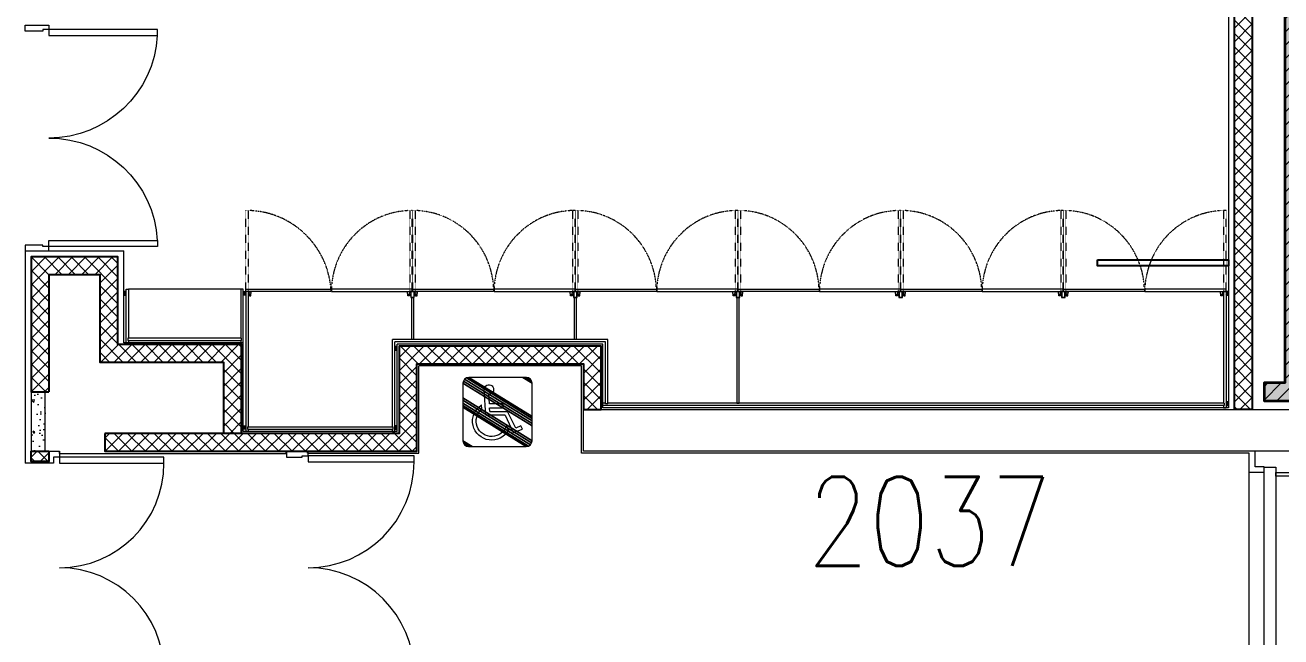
# Model space of a CAD drawing. Header units: inches. Extents: x 342932 to 557958, y 80625 to 242727.
# Drawn here: x 407462 to 418023, y 216730 to 221877 of the extents above; entities that cross this region are included whole.
import ezdxf
from ezdxf.enums import TextEntityAlignment as Align

# ---------------------------------------------------------------- set-up
doc = ezdxf.new("R2010")
doc.units = ezdxf.units.IN
doc.header["$MEASUREMENT"] = 0
doc.linetypes.add('First Floor$0$HIDDEN', pattern=[0.375, 0.25, -0.125])
for name, color, linetype, lineweight in [('0-Cubicles', 8, 'Continuous', 25), ('First Floor$0$A-G250-G-Walls-Low-Level', 251, 'Continuous', 15), ('First Floor$0$A-G250-G-Walls-Precast-Concrete', 251, 'Continuous', 35), ('First Floor$0$A-G250-M-Walls-Blockwork', 7, 'Continuous', 25), ('First Floor$0$A-G250-M-Walls-Concrete', 251, 'Continuous', 20), ('First Floor$0$A-G252-H-Internal-Walls', 251, 'Continuous', 9), ('First Floor$0$A-G262-H-Precast-Panel', 251, 'Continuous', 5), ('First Floor$0$A-G312-M-Wall-Cladding-Panel', 7, 'Continuous', 9), ('First Floor$0$A-G312-M-Wall-Finish-Plaster', 7, 'Continuous', 15), ('First Floor$0$A-G321-M-Window', 251, 'Continuous', 9), ('First Floor$0$A-G322-M-Door', 251, 'Continuous', 15), ('First Floor$0$A-G4-M-Furniture-Built-In', 251, 'Continuous', 9), ('First Floor$0$A-Z420-M-People', 251, 'Continuous', 20), ('First Floor$0$Z-Z001-S-Room-Name-Identification-250', 7, 'Continuous', 15)]:
    doc.layers.add(name, color=color, linetype=linetype, lineweight=lineweight)
doc.styles.add('First Floor$0$Tag-RomanS', font='romans.shx', dxfattribs={"width": 0.8})
pattern_1 = [(45, (361382.11, 239676.52), (-56.1266, 56.1266), []), (135, (361382.11, 239676.52), (-56.1266, -56.1266), [])]

# ---------------------------------------------------------------- blocks, each defined once
blk = doc.blocks.new('First Floor$0$Discapacitado')
for p, q in [((-3.8, -13.9), (-5.5, 8.9)), ((-0.7, -3.7), (-1.2, 5)), ((-8.2, -4.8), (-7.9, -4.6)), ((-7.6, -8.5), (-7.9, -4.6)), ((11.5, -3.7), (-0.8, -3.7)), ((-0.4, -10.5), (-0.6, -7.1)), ((-0.5, -7.1), (11.5, -7.1)), ((-0.4, -10.5), (15.1, -10.5)), ((11.5, -7.1), (11.5, -3.7)), ((22.9, -25.5), (15.5, -10.5)), ((13.4, -13.9), (-3.8, -13.9)), ((13.4, -13.9), (20.7, -29.4)), ((14.5, -23.3), (16.4, -27.4)), ((20.7, -29.4), (28.9, -26.4)), ((27.6, -23.4), (22.9, -25.5)), ((28.9, -26.4), (27.6, -23.4))]:
    blk.add_line(p, q)
at = {"extrusion": (0, 0, -1)}
for centre, major_axis, start_param, end_param in [((-1.2, 9.3), (-3.01, 3.01), 5.382734, 10.195891), ((1.3, -19.1), (-12.1, -12.1), 4.427363, 8.051366), ((1.3, -19.1), (-9.81, -9.81), 4.23541, 7.939481)]:
    blk.add_ellipse(centre, major_axis=major_axis, ratio=1, start_param=start_param, end_param=end_param, dxfattribs=at)
mesh = blk.add_polyface()
corners = [(-21.2, -41.5), (-23, -40.4), (-21, -41.5), (-23.8, -39.1), (-19.3, -41.9), (-23.8, -39.1), (-19.3, -41.9), (-24.1, -38.6), (-18.8, -41.9), (-24.5, -36.7), (-16.1, -41.9), (-24.5, -36.7), (-16.1, -41.9), (-24.5, -6.7), (32.3, -41.9), (-24.5, -6.7), (32.3, -41.9), (-24.5, -5.1), (34.2, -41.5), (-24.5, -2.9), (36, -40.4), (-24.5, -0.4), (37.1, -38.6), (-24.5, 1.7), (37.5, -36.7), (37.5, -36.7), (-24.5, 1.7), (37.5, -36.7), (37.5, -36.7), (-24.5, 14.9), (37.5, -23.5), (-24.5, 14.9), (37.5, -23.5), (-24.1, 16.8), (37.5, -21.4), (-23, 18.6), (37.5, -18.9), (-21.2, 19.7), (37.5, -16.7), (-19.3, 20.1), (37.5, -15.1), (-19.3, 20.1), (37.5, -15.1), (29.2, 20.1), (37.5, 14.9), (37.5, 14.9), (37.5, 14.9), (29.2, 20.1), (37.5, 14.9), (37.1, 16.8), (31.9, 20.1), (36.8, 17.3), (32.3, 20.1), (36.8, 17.3), (32.3, 20.1), (36, 18.6), (34.1, 19.7), (34.2, 19.7)]
mesh.append_faces([[corners[k] for k in face] for face in [(0, 0, 2, 1), (1, 2, 4, 3), (3, 4, 6, 5), (5, 6, 8, 7), (7, 8, 10, 9), (9, 10, 12, 11), (11, 12, 14, 13), (13, 14, 16, 15), (15, 16, 18, 17), (17, 18, 20, 19), (19, 20, 22, 21), (21, 22, 24, 23), (23, 25, 28, 26), (25, 24, 27, 27), (26, 28, 30, 29), (29, 30, 32, 31), (31, 32, 34, 33), (33, 34, 36, 35), (35, 36, 38, 37), (37, 38, 40, 39), (39, 40, 42, 41), (41, 42, 44, 43), (43, 45, 48, 47), (47, 46, 49, 50), (50, 49, 51, 52), (52, 51, 53, 54), (54, 53, 55, 56), (56, 55, 57, 57)]], dxfattribs={"vtx0": -1, "vtx2": -1})
blk = doc.blocks.new('First Floor$0$d1960-180')
at = {"layer": 'First Floor$0$A-G322-M-Door', "elevation": 0}
for points in [[(-1872, 180), (-1872, 1072), (-1922, 1072), (-1922, 180)], [(-88, 180), (-88, 1072), (-38, 1072), (-38, 180)], [(-1910, 130), (-1922, 130), (-1922, 180), (-1960, 180), (-1960, 0), (-1910, 0)], [(-50, 130), (-38, 130), (-38, 180), (0, 180), (0, 0), (-50, 0)]]:
    blk.add_lwpolyline(points, close=True, dxfattribs=at)
at = {"layer": 'First Floor$0$A-G322-M-Door'}
for centre, start, end in [((-1872, 180, 0), 360, 90), ((-88, 180, 0), 90, 180)]:
    blk.add_arc(centre, 892, start, end, dxfattribs=at)
blk = doc.blocks.new('First Floor$0$d1960-050')
at = {"layer": 'First Floor$0$A-G322-M-Door', "elevation": 0}
for points in [[(-1860, 218), (-1860, 1098), (-1910, 1098), (-1910, 218)], [(-100, 218), (-100, 1098), (-50, 1098), (-50, 218)], [(-1910, 218), (-1910, 168), (-1860, 168), (-1860, 130), (-1960, 130), (-1960, 218)], [(-50, 218), (-50, 168), (-100, 168), (-100, 130), (0, 130), (0, 218)]]:
    blk.add_lwpolyline(points, close=True, dxfattribs=at)
at = {"layer": 'First Floor$0$A-G322-M-Door'}
for centre, start, end in [((-1860, 218, 0), 360, 90), ((-100, 218, 0), 90, 180)]:
    blk.add_arc(centre, 880, start, end, dxfattribs=at)
blk = doc.blocks.new('First Floor$0$d1900-200')
at = {"layer": 'First Floor$0$A-G322-M-Door'}
for points in [[(88, 200), (88, 1112), (38, 1112), (38, 200)], [(1812, 200), (1812, 1112), (1862, 1112), (1862, 200)]]:
    blk.add_lwpolyline(points, close=True, dxfattribs=at)
for points in [[(50, 150), (50, 0), (0, 0), (0, 200), (38, 200), (38, 150), (50, 150)], [(1850, 150), (1850, 0), (1900, 0), (1900, 200), (1862, 200), (1862, 150), (1850, 150)]]:
    blk.add_lwpolyline(points, dxfattribs=at)
for centre, start, end in [((38, 201), 359.9379, 86.8277), ((1862, 201), 93.1723, 180.0621)]:
    blk.add_arc(centre, 912, start, end, dxfattribs=at)
blk = doc.blocks.new('First Floor$0$A$C647553F4')
for p, q in [((2, 0), (0, 0)), ((2, -21), (2, 0)), ((2, -21), (0, -21)), ((17, -8), (2, -8)), ((17, -13), (2, -13)), ((5, -36), (30, -36)), ((5, -39), (5, -36)), ((10, -13), (8, -36)), ((11, -3), (11, -8)), ((11, -3), (24, -3)), ((13, -5), (21, -5)), ((13, -8), (13, -5)), ((13, -15), (13, -13)), ((21, -15), (13, -15)), ((21, -5), (21, -15)), ((24, -3), (27, -36)), ((30, -39), (30, -36))]:
    blk.add_line(p, q)
at = {"elevation": 0}
blk.add_lwpolyline([(5, -36), (30, -36), (30, -39), (5, -39)], close=True, dxfattribs=at)
blk.add_circle((17, -10), 2.46)
blk = doc.blocks.new('First Floor$0$A$C05DB4EB2')
h = blk.add_hatch(color=256)
h.paths.add_polyline_path([(-13, -48), (13, -48), (13, -2), (-13, -2)], flags=16)
h.paths.add_polyline_path([(-15, -50), (15, -50), (15, 0), (-15, 0)])
for points in [[(-15, -50), (15, -50), (15, 0), (-15, 0)], [(-13, -48), (13, -48), (13, -2), (-13, -2)]]:
    blk.add_lwpolyline(points, close=True)
blk = doc.blocks.new('First Floor$0$tag-roomname')
at = {"lineweight": 18, "ltscale": 0.01, "style": 'First Floor$0$Tag-RomanS', "width": 0.8}
blk.add_attdef('ROOM_NO_2', text='', height=3, dxfattribs=at).set_placement((0, 1.612), align=Align.MIDDLE_CENTER)
at = {"linetype": 'ByBlock', "lineweight": 15, "ltscale": 0.01, "style": 'First Floor$0$Tag-RomanS', "width": 0.8, "flags": 1}
for tag, p in [('ROOM_NAME_1', (0, -2.288)), ('ROOM_NAME_2', (0, -5.744))]:
    blk.add_attdef(tag, text='', height=2.5, dxfattribs=at).set_placement(p, align=Align.MIDDLE_CENTER)

msp = doc.modelspace()

# ---------------------------------------------------------------- hatches: boundary and pattern name
at = {"layer": 'First Floor$0$A-G252-H-Internal-Walls'}
h = msp.add_hatch(dxfattribs=at)
h.set_pattern_fill('ANSI37', color=256, scale=25, style=0)
h.set_pattern_definition([(45, (361372.11, 239676.52), (-56.1266, 56.1266), []), (135, (361372.11, 239676.52), (-56.1266, -56.1266), [])])
h.paths.add_polyline_path([(417632.1, 224876.5), (417782.1, 224876.5), (417782.1, 218641.5), (417632.1, 218641.5)])
h = msp.add_hatch(dxfattribs=at)
h.set_pattern_fill('ANSI37', color=256, scale=25, style=0)
h.set_pattern_definition(pattern_1)
h.paths.add_polyline_path([(408242.1, 219926.6), (407512.1, 219926.6), (407512.1, 218791.6), (407662.1, 218791.6), (407662.1, 219776.6), (408092.1, 219776.6), (408092.1, 219039.1), (409132.1, 219039.1), (409132.1, 218441.5), (409282.1, 218441.5), (409282.1, 219189.1), (408242.1, 219189.1)])
h = msp.add_hatch(dxfattribs=at)
h.set_pattern_fill('ANSI37', color=256, scale=25, style=0)
h.set_pattern_definition(pattern_1)
h.paths.add_polyline_path([(410607.1, 219176.5), (410607.1, 218441.5), (408132.1, 218441.5), (408132.1, 218291.5), (410757.1, 218291.5), (410757.1, 219026.5), (412157.1, 219026.5), (412157.1, 218641.5), (412307.1, 218641.5), (412307.1, 219176.5)])
h = msp.add_hatch(dxfattribs=at)
h.set_pattern_fill('AR-CONC', color=256, angle=90, style=0)
h.set_pattern_definition([(140, (361382.11, 239679.52), (15.9391, 182.18467), [19.05, -209.55]), (85, (361382.11, 239679.52), (-191.05664, -35.2428), [15.24, -167.64]), (190.451, (361383.44, 239694.7), (-175.1167, 146.9425), [16.19, -178.09]), (136.1842, (361331.31, 239679.52), (42.0423, 271.079), [28.575, -314.325]), (186.6356, (361334.82, 239702.1), (-247.4256, 237.4042), [24.285, -267.135]), (81.184, (361331.3, 239679.52), (-247.4251, 237.4046), [22.86, -251.46]), (111, (361344.01, 239704.92), (102.2655, 151.6149), [19.05, -209.55]), (56, (361344.01, 239704.92), (-184.188, 61.802), [15.24, -167.64]), (161.4514, (361352.54, 239717.56), (-81.92286, 213.4165), [16.19, -178.09]), (127.5, (361382.114, 239679.52), (-84.55504, 3.0886), [0, -165.608, 0, -170.18, 0, -168.275]), (97.5, (361382.11, 239679.52), (-100.18057, 66.81966), [0, -97.028, 0, -161.798, 0, -64.135]), (57.5, (361382.114, 239622.88), (5.72874, 135.590595), [0, -63.5, 0, -198.12, 0, -262.89]), (47.5, (361382.11, 239597.48), (-25.4265, 148.12918), [0, -82.55, 0, -131.572, 0, -186.69])])
h.paths.add_polyline_path([(407512.1, 218294.5), (407632.1, 218294.5), (407632.1, 218794.5), (407512.1, 218794.5)])
h = msp.add_hatch(dxfattribs=at)
h.set_pattern_fill('ANSI37', color=256, scale=25, style=0)
h.set_pattern_definition([(45, (361262.11, 239679.52), (-56.1266, 56.1266), []), (135, (361262.11, 239679.52), (-56.1266, -56.1266), [])])
h.paths.add_polyline_path([(407662.1, 218206.5), (407662.1, 218291.5), (407512.1, 218291.5), (407512.1, 218206.5)])
at = {"layer": 'First Floor$0$A-G262-H-Precast-Panel'}
h = msp.add_hatch(dxfattribs=at)
h.set_pattern_fill('AR-CONC', color=256, style=0)
h.set_pattern_definition([(50, (361382.11, 239676.52), (182.18467, -15.9391), [19.05, -209.55]), (355, (361382.11, 239676.52), (-35.2428, 191.05664), [15.24, -167.64]), (100.451, (361397.3, 239675.2), (146.9425, 175.1167), [16.19, -178.09]), (46.1842, (361382.11, 239727.32), (271.079, -42.0423), [28.575, -314.325]), (96.6356, (361404.7, 239723.82), (237.4042, 247.4256), [24.285, -267.135]), (351.184, (361382.1, 239727.32), (237.4046, 247.4251), [22.86, -251.46]), (21, (361407.51, 239714.62), (151.61488, -102.2655), [19.05, -209.55]), (326, (361407.51, 239714.62), (61.802, 184.18797), [15.24, -167.64]), (71.4514, (361420.15, 239706.1), (213.4165, 81.92286), [16.19, -178.09]), (37.5, (361382.114, 239676.52), (3.0886, 84.55504), [0, -165.608, 0, -170.18, 0, -168.275]), (7.5, (361382.11, 239676.52), (66.81966, 100.18057), [0, -97.028, 0, -161.798, 0, -64.135]), (327.5, (361325.47, 239676.52), (135.590595, -5.728744), [0, -63.5, 0, -198.12, 0, -262.89]), (317.5, (361300.07, 239676.52), (148.12918, 25.4265), [0, -82.55, 0, -131.572, 0, -186.69])])
h.paths.add_polyline_path([(418207.1, 218716.5), (418207.1, 232501.5), (417557.1, 232501.5), (417557.1, 232351.5), (418057.1, 232351.5), (418057.1, 218866.5), (417882.1, 218866.5), (417882.1, 218716.5)])
h = msp.add_hatch(dxfattribs=at)
h.set_pattern_fill('ANSI31', color=256, scale=25, style=0)
h.set_pattern_definition([(45, (361382.11, 239676.52), (-56.1266, 56.1266), [])])
h.paths.add_polyline_path([(418207.1, 218716.5), (418207.1, 232501.5), (417557.1, 232501.5), (417557.1, 232351.5), (418057.1, 232351.5), (418057.1, 218866.5), (417882.1, 218866.5), (417882.1, 218716.5)])

# ---------------------------------------------------------------- linework, layer by layer
at = {"layer": '0-Cubicles', "color": 251, "elevation": 0}
msp.add_lwpolyline([(416482.1, 219901.5), (417582.1, 219901.5), (417582.1, 219851.5), (416482.1, 219851.5)], close=True, dxfattribs=at)
at = {"layer": 'First Floor$0$A-G250-G-Walls-Low-Level'}
msp.add_line((417757.1, 216201.5), (417757.1, 218111.5), dxfattribs=at)
at = {"layer": 'First Floor$0$A-G250-G-Walls-Precast-Concrete'}
msp.add_lwpolyline([(417557.1, 232351.5), (418057.1, 232351.5), (418057.1, 218866.5), (417882.1, 218866.5), (417882.1, 218716.5), (418207.1, 218716.5), (418207.1, 232501.5), (417557.1, 232501.5)], close=True, dxfattribs=at)
at = {"layer": 'First Floor$0$A-G250-M-Walls-Blockwork', "elevation": 0}
for points in [[(417632.1, 224876.5), (417782.1, 224876.5), (417782.1, 218641.5), (417632.1, 218641.5)], [(407662.1, 218291.5), (407662.1, 218206.5), (407512.1, 218206.5), (407512.1, 218291.5)]]:
    msp.add_lwpolyline(points, close=True, dxfattribs=at)
for points in [[(409282.1, 218441.6), (409282.1, 219189.1), (408242.1, 219189.1), (408242.1, 219926.6), (407512.1, 219926.6), (407512.1, 218791.6), (407662.1, 218791.6)], [(409132.1, 218441.6), (409132.1, 219039.1), (408092.1, 219039.1), (408092.1, 219776.6), (407662.1, 219776.6), (407662.1, 218791.6)], [(408132.1, 218441.5), (408132.1, 218291.5), (410757.1, 218291.5), (410757.1, 219026.5), (412157.1, 219026.5), (412157.1, 218641.5), (412307.1, 218641.5), (412307.1, 219176.5), (410607.1, 219176.5), (410607.1, 218441.5), (408132.1, 218441.5)]]:
    msp.add_lwpolyline(points, dxfattribs=at)
at = {"layer": 'First Floor$0$A-G250-M-Walls-Concrete', "elevation": 0}
msp.add_lwpolyline([(407632.1, 218791.5), (407512.1, 218791.5), (407512.1, 218291.5), (407632.1, 218291.5)], close=True, dxfattribs=at)
at = {"layer": 'First Floor$0$A-G250-M-Walls-Concrete'}
msp.add_lwpolyline([(412157.1, 218641.5), (418122.1, 218641.5), (418122.1, 218291.5), (412157.1, 218291.5)], close=True, dxfattribs=at)
at = {"layer": 'First Floor$0$A-G312-M-Wall-Cladding-Panel'}
msp.add_lwpolyline([(418332.1, 232626.5), (418332.1, 218081.5), (417982.1, 218081.5), (417982.1, 218111.5), (418302.1, 218111.5), (418302.1, 232596.5), (417462.1, 232596.5), (417462.1, 232276.5), (417432.1, 232276.5), (417432.1, 232626.5), (418332.1, 232626.5), (418332.1, 232626.5)], dxfattribs=at)
at = {"layer": 'First Floor$0$A-G312-M-Wall-Finish-Plaster'}
for p, q in [((407462.1, 219976.5), (408292.1, 219976.5, 0)), ((407462.1, 219976.5), (407462.1, 218191.5, 0)), ((408292.1, 219204, 0), (408292.1, 219976.5, 0)), ((407462.1, 219857.5), (407462.1, 219857.5)), ((409297.1, 219204, 0), (408292.1, 219204, 0)), ((408292.1, 219204, 0), (408680.1, 219204, 0)), ((409297.1, 218456.5, 0), (409297.1, 219204, 0)), ((412322.1, 219191.5, 0), (410592.1, 219191.5, 0)), ((410592.1, 218456.5, 0), (410592.1, 219191.5, 0)), ((412322.1, 218656.5), (412322.1, 219191.5, 0)), ((412142.1, 219011.5, 0), (410772.1, 219011.5, 0)), ((410772.1, 218276.5, 0), (410772.1, 219011.5, 0)), ((412142.1, 218276.5, 0), (412142.1, 219011.5, 0)), ((417582.1, 218656.5), (412322.1, 218656.5)), ((410592.1, 218456.5, 0), (409297.1, 218456.5, 0)), ((407662.1, 218206.5, 0), (407662.1, 218191.5, 0)), ((407750.1, 218273.5, 0), (409657.8, 218273.5, 0)), ((409657.8, 218273.5), (409657.8, 218291.5)), ((409837.8, 218276.5), (409837.8, 218291.5)), ((409837.8, 218276.5, 0), (410772.1, 218276.5, 0)), ((417757.1, 218276.5, 0), (412142.1, 218276.5)), ((417757.1, 218111.5), (417757.1, 218276.5, 0)), ((417807.1, 218161.5), (417807.1, 218291.5, 0)), ((407662.1, 218191.5, 0), (407462.1, 218191.5, 0)), ((417882.1, 218111.5), (417757.1, 218111.5)), ((417882.1, 218161.5), (417807.1, 218161.5)), ((417882.1, 218156.5), (417882.1, 218161.5))]:
    msp.add_line(p, q, dxfattribs=at)
at = {"layer": 'First Floor$0$A-G312-M-Wall-Finish-Plaster', "elevation": 0}
for points in [[(417457.1, 232176.5), (417457.1, 231876.5), (417582.1, 231876.5), (417582.1, 218656.5)], [(407750.1, 218273.5), (407750.1, 218291.5)]]:
    msp.add_lwpolyline(points, dxfattribs=at)
at = {"layer": 'First Floor$0$A-G321-M-Window'}
msp.add_lwpolyline([(417882.1, 218156.5), (417982.1, 218156.5), (417982.1, 216154), (417882.1, 216154)], close=True, dxfattribs=at)
at = {"layer": 'First Floor$0$A-G4-M-Furniture-Built-In'}
for p, q in [((408292.1, 219604.5, 0), (408312.1, 219634.5, 0)), ((408312.1, 219604.5, 0), (408292.1, 219634.5, 0)), ((409277.1, 219656.5, 0), (408332.1, 219656.5, 0)), ((409317.1, 219604.5, 0), (409297.1, 219634.5, 0)), ((409297.1, 219604.5, 0), (409317.1, 219634.5, 0)), ((409317.1, 219634.5, 0), (409317.1, 218456.5)), ((409337.1, 219634.5, 0), (409317.1, 219634.5, 0)), ((409337.1, 219634.5, 0), (409337.1, 218496.5)), ((417542.1, 219634.5, 0), (417542.1, 218696.5)), ((417562.1, 219634.5, 0), (417542.1, 219634.5)), ((417562.1, 219634.5, 0), (417562.1, 218656.5)), ((417562.1, 219604.5, 0), (417582.1, 219634.5, 0)), ((417582.1, 219604.5, 0), (417562.1, 219634.5, 0)), ((412362.1, 219231.5, 0), (410552.1, 219231.5, 0)), ((410552.1, 218496.5), (410552.1, 219231.5, 0)), ((412342.1, 219211.5, 0), (410572.1, 219211.5, 0)), ((410572.1, 218456.5), (410572.1, 219211.5, 0)), ((410572.1, 219141.5, 0), (410592.1, 219171.5, 0)), ((410592.1, 219141.5, 0), (410572.1, 219171.5, 0)), ((412342.1, 218691.5, 0), (412342.1, 219211.5, 0)), ((412362.1, 218691.5, 0), (412362.1, 219231.5, 0)), ((412342.1, 218696.5, 0), (412322.1, 218696.5, 0)), ((412322.1, 218676.5, 0), (412322.1, 218696.5, 0)), ((417547.1, 218676.5, 0), (412322.1, 218676.5, 0)), ((412362.1, 218691.5, 0), (412342.1, 218691.5, 0)), ((417547.1, 218696.5, 0), (412362.1, 218696.5, 0)), ((417542.1, 218676.5), (417542.1, 218656.5)), ((417542.1, 218656.5), (417562.1, 218656.5)), ((417547.1, 218696.5, 0), (417547.1, 218676.5)), ((417562.1, 218676.5, 0), (417582.1, 218706.5, 0)), ((417582.1, 218676.5, 0), (417562.1, 218706.5, 0)), ((409317.1, 218476.5, 0), (409297.1, 218506.5, 0)), ((409297.1, 218476.5, 0), (409317.1, 218506.5, 0)), ((409337.1, 218456.5), (409317.1, 218456.5)), ((409332.1, 218496.5, 0), (410557.1, 218496.5, 0)), ((409332.1, 218496.5, 0), (409332.1, 218476.5)), ((409332.1, 218476.5), (410557.1, 218476.5, 0)), ((409337.1, 218476.5), (409337.1, 218456.5)), ((410552.1, 218456.5), (410552.1, 218476.5)), ((410552.1, 218456.5, 0), (410572.1, 218456.5, 0)), ((410557.1, 218476.5), (410557.1, 218496.5, 0)), ((410572.1, 218476.5, 0), (410592.1, 218506.5, 0)), ((410592.1, 218476.5, 0), (410572.1, 218506.5, 0))]:
    msp.add_line(p, q, dxfattribs=at)
at = {"layer": 'First Floor$0$A-G4-M-Furniture-Built-In', "linetype": 'First Floor$0$HIDDEN', "ltscale": 0.25, "elevation": 0}
msp.add_lwpolyline([(409339.1, 220316.7), (409339.1, 219636.5), (409319.1, 219636.5), (409319.1, 220316.7)], close=True, dxfattribs=at)
at = {"layer": 'First Floor$0$A-G4-M-Furniture-Built-In', "linetype": 'First Floor$0$HIDDEN', "ltscale": 0.25}
for points in [[(410698.4, 220316.7), (410698.4, 219636.5), (410718.4, 219636.5), (410718.4, 220316.7)], [(410742.4, 220316.7), (410742.4, 219636.5), (410722.4, 219636.5), (410722.4, 220316.7)], [(412066.8, 220316.7), (412066.8, 219636.5), (412086.8, 219636.5), (412086.8, 220316.7)], [(412110.8, 220316.7), (412110.8, 219636.5), (412090.8, 219636.5), (412090.8, 220316.7)], [(413435.1, 220316.7), (413435.1, 219636.5), (413455.1, 219636.5), (413455.1, 220316.7)], [(413479.1, 220316.7), (413479.1, 219636.5), (413459.1, 219636.5), (413459.1, 220316.7)], [(414803.4, 220316.7), (414803.4, 219636.5), (414823.4, 219636.5), (414823.4, 220316.7)], [(414847.4, 220316.7), (414847.4, 219636.5), (414827.4, 219636.5), (414827.4, 220316.7)], [(416171.8, 220316.7), (416171.8, 219636.5), (416191.8, 219636.5), (416191.8, 220316.7)], [(416215.8, 220316.7), (416215.8, 219636.5), (416195.8, 219636.5), (416195.8, 220316.7)], [(417542.1, 220316.7), (417542.1, 219636.5), (417562.1, 219636.5), (417562.1, 220316.7)]]:
    msp.add_lwpolyline(points, close=True, dxfattribs=at)
at = {"layer": 'First Floor$0$A-G4-M-Furniture-Built-In', "elevation": 0}
for points in [[(408312.1, 219634.5), (408292.1, 219634.5), (408292.1, 219604.5), (408312.1, 219604.5)], [(409297.1, 219634.5), (409317.1, 219634.5), (409317.1, 219604.5), (409297.1, 219604.5)], [(417582.1, 219634.5), (417562.1, 219634.5), (417562.1, 219604.5), (417582.1, 219604.5)], [(409282.1, 219224), (409282.1, 219244), (408327.1, 219244), (408327.1, 219224), (409282.1, 219224)], [(410592.1, 219171.5), (410572.1, 219171.5), (410572.1, 219141.5), (410592.1, 219141.5)], [(417582.1, 218706.5), (417562.1, 218706.5), (417562.1, 218676.5), (417582.1, 218676.5)], [(409297.1, 218506.5), (409317.1, 218506.5), (409317.1, 218476.5), (409297.1, 218476.5)], [(410592.1, 218506.5), (410572.1, 218506.5), (410572.1, 218476.5), (410592.1, 218476.5)]]:
    msp.add_lwpolyline(points, close=True, dxfattribs=at)
for points in [[(408332.1, 219224), (408332.1, 219204), (408312.1, 219204), (408312.1, 219656.5), (408332.1, 219656.5), (408332.1, 219244)], [(409277.1, 219224), (409277.1, 219204), (409297.1, 219204), (409297.1, 219656.5), (409277.1, 219656.5), (409277.1, 219244)]]:
    msp.add_lwpolyline(points, dxfattribs=at)
at = {"layer": 'First Floor$0$A-G4-M-Furniture-Built-In'}
for points in [[(410034.3, 219636.5), (409319.1, 219636.5), (409319.1, 219656.5), (410034.3, 219656.5)], [(410038.3, 219636.5), (410718.4, 219636.5), (410718.4, 219656.5), (410038.3, 219656.5)], [(411402.6, 219636.5), (410722.4, 219636.5), (410722.4, 219656.5), (411402.6, 219656.5)], [(411406.6, 219636.5), (412086.8, 219636.5), (412086.8, 219656.5), (411406.6, 219656.5)], [(412770.9, 219636.5), (412090.8, 219636.5), (412090.8, 219656.5), (412770.9, 219656.5)], [(412774.9, 219636.5), (413455.1, 219636.5), (413455.1, 219656.5), (412774.9, 219656.5)], [(413467.1, 219584.5), (413447.1, 219584.5), (413447.1, 218696.5), (413467.1, 218696.5)], [(414139.3, 219636.5), (413459.1, 219636.5), (413459.1, 219656.5), (414139.3, 219656.5)], [(414143.3, 219636.5), (414823.4, 219636.5), (414823.4, 219656.5), (414143.3, 219656.5)], [(415507.6, 219636.5), (414827.4, 219636.5), (414827.4, 219656.5), (415507.6, 219656.5)], [(415511.6, 219636.5), (416191.8, 219636.5), (416191.8, 219656.5), (415511.6, 219656.5)], [(416875.9, 219636.5), (416195.8, 219636.5), (416195.8, 219656.5), (416875.9, 219656.5)], [(416879.9, 219636.5), (417562.1, 219636.5), (417562.1, 219656.5), (416879.9, 219656.5)]]:
    msp.add_lwpolyline(points, close=True, dxfattribs=at)
for points in [[(410730.4, 219231.5), (410730.4, 219584.5), (410710.4, 219584.5), (410710.4, 219231.5)], [(412098.8, 219231.5), (412098.8, 219584.5), (412078.8, 219584.5), (412078.8, 219231.5)]]:
    msp.add_lwpolyline(points, dxfattribs=at)
at = {"layer": 'First Floor$0$A-G4-M-Furniture-Built-In', "linetype": 'First Floor$0$HIDDEN', "ltscale": 0.25}
for centre, radius, start, end in [((409323, 219603.6), 713.3, 4.25613, 88.70242), ((410719.2, 219635.8), 681.2, 91.74662, 178.25338), ((410721.7, 219635.8), 681.2, 1.74662, 88.25338), ((412087.5, 219635.8), 681.2, 91.74662, 178.25338), ((412090, 219635.8), 681.2, 1.74662, 88.25338), ((413455.9, 219635.8), 681.2, 91.74662, 178.25338), ((413458.3, 219635.8), 681.2, 1.74662, 88.25338), ((414824.2, 219635.8), 681.2, 91.74662, 178.25338), ((414826.7, 219635.8), 681.2, 1.74662, 88.25338), ((416192.5, 219635.8), 681.2, 91.74662, 178.25338), ((416195, 219635.8), 681.2, 1.74662, 88.25338), ((417561.1, 219635.5), 681.5, 91.59532, 178.23136)]:
    msp.add_arc(centre, radius, start, end, dxfattribs=at)

# ---------------------------------------------------------------- block references
at = {"layer": 'First Floor$0$A-G322-M-Door', "ltscale": 0.25, "xscale": -1, "rotation": 270}
msp.add_blockref('First Floor$0$d1900-200', (407462.1, 219976.5, 0), dxfattribs=at)
at = {"layer": 'First Floor$0$A-G322-M-Door', "rotation": 270}
for name, p in [('First Floor$0$d1960-050', (407532.1, 216331.5)), ('First Floor$0$d1960-180', (409661.8, 216331.5, 0))]:
    msp.add_blockref(name, p, dxfattribs=at)
at = {"layer": 'First Floor$0$A-G4-M-Furniture-Built-In', "xscale": -1, "rotation": 180}
for p in [(409337.1, 219597.3, 0), (410735.4, 219597.3), (412103.8, 219597.3), (413472.1, 219597.3), (414840.4, 219597.3), (416208.8, 219597.3)]:
    msp.add_blockref('First Floor$0$A$C647553F4', p, dxfattribs=at)
at = {"layer": 'First Floor$0$A-G4-M-Furniture-Built-In', "rotation": 180}
for name, p in [('First Floor$0$A$C647553F4', (410705.4, 219597.3)), ('First Floor$0$A$C05DB4EB2', (410720.4, 219584.5)), ('First Floor$0$A$C647553F4', (412073.8, 219597.3)), ('First Floor$0$A$C05DB4EB2', (412088.8, 219584.5)), ('First Floor$0$A$C647553F4', (413442.1, 219597.3)), ('First Floor$0$A$C05DB4EB2', (413457.1, 219584.5)), ('First Floor$0$A$C647553F4', (414810.4, 219597.3)), ('First Floor$0$A$C05DB4EB2', (414825.4, 219584.5)), ('First Floor$0$A$C647553F4', (416178.8, 219597.3)), ('First Floor$0$A$C05DB4EB2', (416193.8, 219584.5)), ('First Floor$0$A$C647553F4', (417542.1, 219597.3, 0))]:
    msp.add_blockref(name, p, dxfattribs=at)
at = {"layer": 'First Floor$0$A-Z420-M-People', "xscale": 9.374999994179234, "yscale": 9.375000023283064, "zscale": 9.374999994179234}
msp.add_blockref('First Floor$0$Discapacitado', (411373.8, 218724.4, 0), dxfattribs=at)
at = {"layer": 'First Floor$0$Z-Z001-S-Room-Name-Identification-250'}
ref = msp.add_blockref('First Floor$0$tag-roomname', (415069.6, 217299.4), dxfattribs=dict(at, xscale=250, yscale=250, zscale=250))
ref.add_attrib('ROOM_NO_2', '2037', dxfattribs={"layer": '0', "lineweight": 18, "ltscale": 0.01, "height": 750, "style": 'First Floor$0$Tag-RomanS', "width": 0.8}).set_placement((415069.6, 217702.3), align=Align.MIDDLE_CENTER)

doc.saveas('drawing.dxf')
